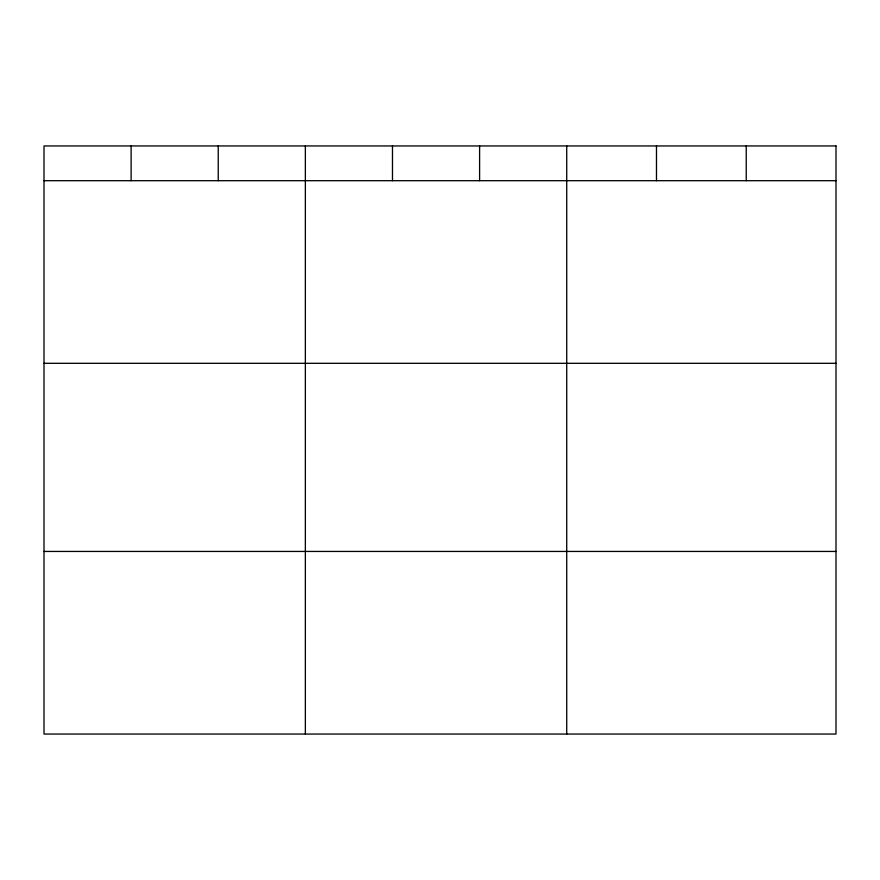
<?xml version="1.0" encoding="UTF-8"?>
<svg xmlns="http://www.w3.org/2000/svg" width="880" height="880" viewBox="0 0 880 880"><rect width="100%" height="100%" fill="white"/><g stroke="black" fill="none" stroke-linecap="round" stroke-linejoin="round"><path stroke-width="1.32" d="M44 180.697L836 180.697M44 363.308L836 363.308M44 551.441L836 551.441M746.24 145.948L746.24 180.697M656.48 145.948L656.48 180.697M566.72 145.948L566.72 734.052M479.6 145.948L479.6 180.697M392.48 145.948L392.48 180.697M305.36 145.948L305.36 734.052M218.24 145.948L218.24 180.697M131.12 145.948L131.12 180.697M836 145.948L44 145.948L44 734.052L836 734.052L836 145.948"/></g></svg>
